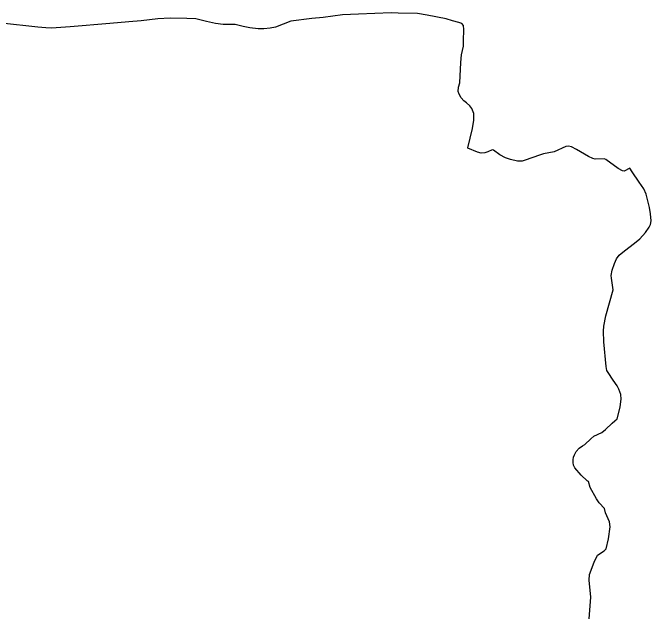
# Model space of a CAD drawing. Extents: x 1206804 to 1210977, y 6152742 to 6157901.
# Drawn here: x 1208021 to 1209237, y 6155517 to 6156670 of the extents above; entities that cross this region are included whole.
import ezdxf

# ---------------------------------------------------------------- set-up
doc = ezdxf.new("R2010")
doc.units = 0
doc.linetypes.add('CONTINU', pattern=[0])
doc.layers.add('1SECTION', color=7, linetype='CONTINU')

msp = doc.modelspace()

# ---------------------------------------------------------------- linework, layer by layer
at = {"layer": '1SECTION'}
msp.add_lwpolyline([(1209119.05, 6155516.01), (1209122, 6155557.21), (1209118.98, 6155589.72), (1209119.41, 6155600.18), (1209128.28, 6155623.9), (1209135.11, 6155637.13), (1209147.56, 6155645.2), (1209151.13, 6155649.46), (1209155.69, 6155667.93), (1209159.2, 6155691.34), (1209157.87, 6155700.35), (1209150.07, 6155718.01), (1209148.32, 6155725.95), (1209138.38, 6155736.85), (1209133.02, 6155744.56), (1209121, 6155766.3), (1209117.72, 6155777.32), (1209115.44, 6155778.46), (1209103.91, 6155789.51), (1209091.82, 6155803.43), (1209089.34, 6155808.24), (1209088.55, 6155813.4), (1209088.44, 6155818.95), (1209089.49, 6155823.54), (1209091.05, 6155828), (1209094.32, 6155834.87), (1209100.13, 6155840.93), (1209106.11, 6155845.17), (1209110.7, 6155847.94), (1209121.98, 6155858.79), (1209128.09, 6155863.88), (1209142.87, 6155871.08), (1209150.38, 6155876.3), (1209162.66, 6155888.69), (1209167.66, 6155892.85), (1209172.56, 6155896.92), (1209178.12, 6155918.87), (1209178.94, 6155924.44), (1209180.25, 6155934.08), (1209179.13, 6155942.95), (1209175.5, 6155953.33), (1209172.34, 6155959.57), (1209164.47, 6155970.7), (1209155.47, 6155984.87), (1209152.95, 6155988.98), (1209151.55, 6155996.73), (1209147.04, 6156043.61), (1209146.51, 6156063.98), (1209146.78, 6156073.21), (1209150.8, 6156093.05), (1209164.8, 6156142.63), (1209161.54, 6156164.46), (1209161.17, 6156169.62), (1209163.14, 6156180.11), (1209167.42, 6156192.46), (1209170.89, 6156201.54), (1209176.25, 6156208.4), (1209183, 6156214.39), (1209208.81, 6156233.69), (1209215.54, 6156239.88), (1209226.07, 6156251.64), (1209233.22, 6156261.95), (1209235.85, 6156267.07), (1209237.3, 6156274.18), (1209236.15, 6156287.13), (1209234.18, 6156299.05), (1209227.58, 6156324.63), (1209223.09, 6156334.7), (1209214.53, 6156347.87), (1209201.14, 6156367.48), (1209196.31, 6156374.56), (1209185.76, 6156368.74), (1209182.65, 6156368.9), (1209174.39, 6156373.62), (1209150.53, 6156390.91), (1209147.6, 6156391.85), (1209130.36, 6156391.6), (1209126.04, 6156392.46), (1209117.91, 6156396.41), (1209095.18, 6156409.9), (1209085.38, 6156414.65), (1209079.87, 6156416.15), (1209074.64, 6156415.57), (1209052.59, 6156405.66), (1209032.28, 6156401.39), (1209024.4, 6156399.28), (1208997.04, 6156389.7), (1208991.07, 6156387.82), (1208982.51, 6156387.59), (1208969.07, 6156390.81), (1208959.81, 6156393.96), (1208948.54, 6156399.43), (1208936.92, 6156408.36), (1208934.12, 6156409.26), (1208925.97, 6156405.49), (1208920.16, 6156403.63), (1208913.48, 6156403.13), (1208906.31, 6156404.63), (1208887.74, 6156412.04), (1208888.14, 6156413.07), (1208896.49, 6156449.64), (1208899.14, 6156465.55), (1208899.4, 6156472.89), (1208899.27, 6156478.1), (1208895.79, 6156487.77), (1208891.94, 6156492.76), (1208885.63, 6156498.55), (1208880.48, 6156502.73), (1208875.42, 6156508.03), (1208871.31, 6156515.17), (1208869.28, 6156520.11), (1208870.34, 6156528.45), (1208872.86, 6156536.58), (1208874.35, 6156575.78), (1208875.92, 6156590.15), (1208879.32, 6156606.83), (1208879.55, 6156616.87), (1208880.06, 6156638.1), (1208879.46, 6156646.02), (1208876.41, 6156649.51), (1208871.01, 6156651.97), (1208858.59, 6156655.21), (1208846.71, 6156658.39), (1208810.56, 6156665.94), (1208792.22, 6156668.86), (1208755.19, 6156669.79), (1208741.55, 6156670.25), (1208679.66, 6156667.9), (1208648.95, 6156666.17), (1208612.02, 6156661.03), (1208590.52, 6156659.1), (1208550.46, 6156654.25), (1208521.62, 6156642.97), (1208511.53, 6156640.9), (1208499.02, 6156639.84), (1208488.43, 6156639.63), (1208472.73, 6156641.49), (1208459.63, 6156643.99), (1208444.81, 6156648.1), (1208421.46, 6156647.96), (1208407.31, 6156649.84), (1208389.87, 6156653.51), (1208369.61, 6156658.8), (1208352.2, 6156659.59), (1208320.73, 6156659.8), (1208297.38, 6156658.68), (1208265.74, 6156654.92), (1208241.77, 6156652.95), (1208205.51, 6156650.03), (1208130.02, 6156643.67), (1208094.6, 6156641.06), (1208083.89, 6156641.7), (1208068.44, 6156642.61), (1207999.62, 6156650.53)], dxfattribs=at)

doc.saveas('drawing.dxf')
